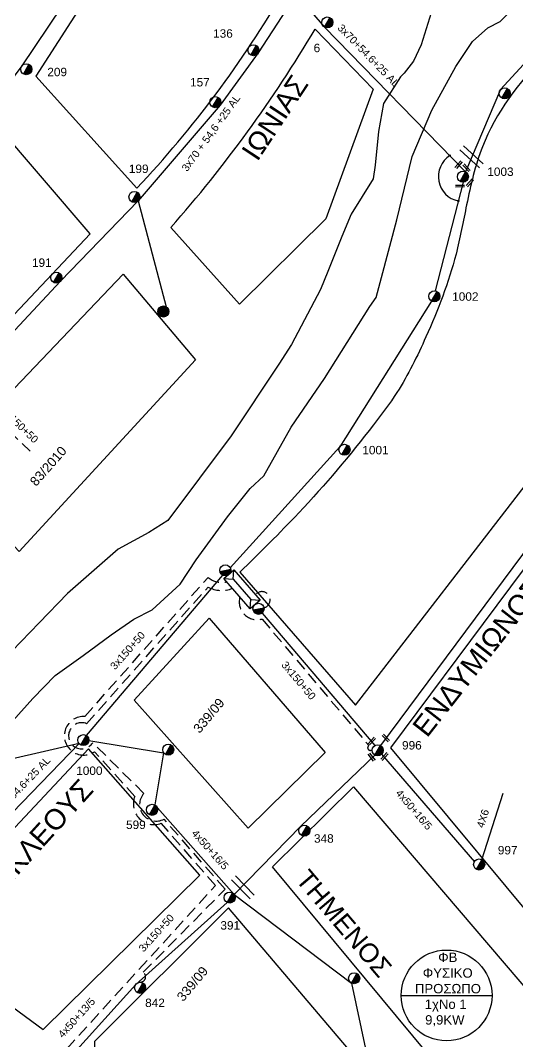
# Model space of a CAD drawing. Header units: millimetres. Extents: x 1421 to 7547, y 822 to 1863.
# Drawn here: x 5910.1 to 6016, y 1201.1 to 1418.7 of the extents above; entities that cross this region are included whole.
import ezdxf
from ezdxf.enums import TextEntityAlignment as Align

# ---------------------------------------------------------------- set-up
doc = ezdxf.new("R2010")
doc.units = ezdxf.units.MM
doc.linetypes.add('DASHED', pattern=[19.05, 12.7, -6.35])
doc.layers.get('0').update_dxf_attribs({"lineweight": 30})
for name, color, linetype, lineweight in [('3x150+50', 7, 'Continuous', 30), ('4x50+13_5', 7, 'Continuous', 30), ('4x50+16_5', 7, 'Continuous', 30), ('TEXT_ΚΑΛΩΔΙΩΝ', 7, 'Continuous', 30), ('Άγνωστο εναέριο καλώδιο', 7, 'Continuous', 30), ('Γυμνά εναέρια ΧΤ και ΦΟΠ (3Φ)   4x50+16AL', 7, 'Continuous', 30), ('Μηχανική τομή', 7, 'Continuous', 30), ('Στύλος Ξύλινος', 7, 'Continuous', 30), ('Στύλος Ξύλινος @ 1', 7, 'Continuous', 30), ('Στύλος ΦΜ', 7, 'Continuous', 30), ('Στύλος ΦΜ @ 1', 7, 'Continuous', 30), ('ΣΥΝ.ΚΑΛ4Χ6', 7, 'YPARXSK3X70+54', 30), ('Συνδέσεις', 7, 'Continuous', 30), ('Συνεστραμμένα ΧΤ   3x70+54.6+25 AL', 7, 'SYN_LINE', 30), ('Τομή', 7, 'Continuous', 30), ('Υποσταθμός εναέριος 2 στύλων', 7, 'Continuous', 30), ('Υποσταθμός πόλεως', 7, 'Continuous', 30), ('Υπόβαθρο ΔΕΗ', 7, 'Continuous', 30)]:
    doc.layers.add(name, color=color, linetype=linetype, lineweight=lineweight)
doc.styles.add('arial', font='arial.ttf')
doc.styles.get("Standard").update_dxf_attribs({"font": 'arial.ttf'})
doc.linetypes.add('FRIDI', pattern='A,0.5,-0.001,["|",Standard,S=0.5,R=0,X=0,Y=0.16],-0.001', length=0.502)
doc.linetypes.add('SYN_LINE', pattern='A,0.5,-0.0001,["/\\/\\/\\/",Standard,S=0.1,R=0,X=0,Y=-0.05],-0.25', length=0.7501)
doc.linetypes.add('YPARXSK3X70+54', pattern='A,2.5,[131,ltypeshp.shx,S=1,R=0,X=-9e-10,Y=0],-1e-11,[131,ltypeshp.shx,S=-1,R=180,X=2,Y=0],-4.1,[131,ltypeshp.shx,S=1,R=0,X=-0.1,Y=0],-1.9,2,0', length=10.5)

# ---------------------------------------------------------------- blocks, each defined once
blk = doc.blocks.new('ΥΠΑΡΧΩΝ ΤΣΙΜΕΝΤΕΝΙΟΣ ΣΤΥΛΟΣ')
at = {"layer": 'Στύλος ΦΜ'}
blk.add_hatch(color=7, dxfattribs=at).paths.add_polyline_path([(-1.29, -2.28, 0.574793), (2.62, 0, 0.268822), (1.3, 2.27)])
at = {"layer": 'Στύλος ΦΜ', "color": 7}
blk.add_line((-1.29, -2.28), (1.3, 2.27), dxfattribs=at)
blk.add_circle((0, 0), 2.62, dxfattribs=at)
at = {"layer": 'Στύλος ΦΜ', "flags": 4}
for tag, p in [('ΑΡΙΘΜΟΣ', (-4.68, 8.05)), ('ΤΥΠΟΣ', (-4.91, 3.03))]:
    blk.add_attdef(tag, p, '', height=4, dxfattribs=at)
blk = doc.blocks.new('ΥΠΑΡΧΩΝ ΞΥΛΙΝΟΣ ΣΤΥΛΟΣ')
at = {"layer": 'Στύλος Ξύλινος'}
h = blk.add_hatch(color=7, dxfattribs=at)
h.paths.add_polyline_path([(-2.62, 0, 0.270008), (-1.29, -2.28), (1.3, 2.27, 0.576266)])
h.paths.add_polyline_path([(-1.29, -2.28, 0.574793), (2.62, 0, 0.268822), (1.3, 2.27)])
at = {"layer": 'Στύλος Ξύλινος', "color": 7}
blk.add_line((-1.29, -2.28), (1.3, 2.27), dxfattribs=at)
blk.add_circle((0, 0), 2.62, dxfattribs=at)
at = {"layer": 'Στύλος Ξύλινος', "flags": 4}
for tag, p in [('ΑΡΙΘΜΟΣ', (-4.91, 8.6)), ('ΤΥΠΟΣ', (-4.85, 3.39))]:
    blk.add_attdef(tag, p, '', height=4, dxfattribs=at)
blk = doc.blocks.new('ΤΟΜΗ')
at = {"layer": 'Τομή', "lineweight": -3, "ltscale": 40}
for p, q in [((-11.37, 1.1), (11.37, 1.1)), ((11.37, -3.57), (-11.37, -3.57))]:
    blk.add_line(p, q, dxfattribs=at)
blk = doc.blocks.new('ΜΗΧΑΝΙΚΗ ΤΟΜΗ')
at = {"layer": 'Μηχανική τομή', "lineweight": -3, "ltscale": 40}
for p, q in [((-3.78, 1.15), (3.8, 1.15)), ((3.8, -0.4), (-3.78, -0.4))]:
    blk.add_line(p, q, dxfattribs=at)
blk = doc.blocks.new('ΥΠΟΣΤΑΘΜΟΣ ΕΝΑΕΡΙΟΣ ΕΠΙ 2 ΣΤΥΛΩΝ')
at = {"layer": 'Υποσταθμός εναέριος 2 στύλων', "linetype": 'Continuous', "lineweight": -3}
for points in [[(-11.97, -2.11, 0.574793), (-8.45, -0.07, 0.268822), (-9.64, 1.98)], [(9.68, -2.15, 0.574793), (13.19, -0.1, 0.268822), (12.01, 1.95)]]:
    blk.add_hatch(color=256, dxfattribs=at).paths.add_polyline_path(points)
for p, q in [((-11.97, -2.11), (-9.64, 1.98)), ((9.68, -2.15), (12.01, 1.95))]:
    blk.add_line(p, q, dxfattribs=at)
for centre in [(-10.81, -0.07), (10.84, -0.1)]:
    blk.add_circle(centre, 2.36, dxfattribs=at)
at = {"layer": 'Υποσταθμός πόλεως', "linetype": 'Continuous', "lineweight": -3, "ltscale": 40}
blk.add_lwpolyline([(-8.57, 2.82), (8.57, 2.82), (8.57, -2.82), (-8.57, -2.82)], close=True, dxfattribs=at)
for points in [[(-5.75, 0), (-8.57, 2.82)], [(-8.57, -2.82), (-5.75, 0)], [(-5.75, 0), (5.75, 0)], [(5.75, 0), (8.57, 2.82)], [(8.57, -2.82), (5.75, 0)]]:
    blk.add_lwpolyline(points, dxfattribs=at)
at = {"layer": 'Υποσταθμός εναέριος 2 στύλων', "ltscale": 40, "flags": 1}
for tag, p in [('ΜΕΤΑΣΧΗΜΑΤΙΣΜΟΣ', (14.09, 2.51)), ('ΙΣΧΥΣ', (14.07, -0.28)), ('ΑΡΙΘΜΟΣ', (14.19, -3))]:
    blk.add_attdef(tag, p, '', height=1.8, dxfattribs=at)
blk = doc.blocks.new('_ΣΥΝΔΕΣΗ')
at = {"layer": 'Συνδέσεις', "linetype": 'SYN_LINE', "ltscale": 40}
blk.add_hatch(color=256, dxfattribs=at).paths.add_polyline_path([(0.5, -0.01, 1), (-0.5, -0.01, 1)])
at = {"layer": 'Συνδέσεις'}
blk.add_circle((0, -0.01), 0.5, dxfattribs=at)

msp = doc.modelspace()

# ---------------------------------------------------------------- linework, layer by layer
at = {"lineweight": -3, "ltscale": 0.2}
msp.add_line((5991.2, 1210.91), (6010.53, 1210.91), dxfattribs=at)
msp.add_circle((6000.86, 1210.91), 9.67, dxfattribs=at)
at = {"layer": '3x150+50', "color": 7, "linetype": 'DASHED', "lineweight": -3, "ltscale": 0.2}
msp.add_lwpolyline([(5878.03, 1324.4, -0.364501), (5883.16, 1324.31), (5887.55, 1328.84), (5891.46, 1324.84), (5902.22, 1336.44), (5912.18, 1326.89)], format="xyb", dxfattribs=at)
at = {"layer": '3x150+50', "color": 151, "linetype": 'DASHED', "lineweight": -3, "ltscale": 0.2}
msp.add_lwpolyline([(5923.8, 1186.67), (5914.84, 1193.91), (5951.64, 1234.33), (5940.07, 1247.59, -0.646307), (5934.47, 1253.32), (5925.91, 1262.85, -1.402626), (5923.84, 1270.37), (5950.07, 1300, 0.243247), (5954.03, 1299.05, -0.766374)], format="xyb", dxfattribs=at)
at = {"layer": '3x150+50', "color": 27, "linetype": 'DASHED', "lineweight": -3, "ltscale": 0.2}
msp.add_lwpolyline([(5935.6, 1213.72, 0.74939), (5936.24, 1215.85), (5953.7, 1233.54), (5940.69, 1248.48, -0.83482), (5936.39, 1253.97), (5925.5, 1264.76, -2.143817), (5924.2, 1268.82), (5950.06, 1297.93, 0.222096), (5955.24, 1297.65, -1.529297)], format="xyb", dxfattribs=at)
at = {"layer": '3x150+50', "color": 5, "linetype": 'DASHED', "lineweight": -3, "ltscale": 0.2}
msp.add_lwpolyline([(5956.85, 1295.79, 0.585554), (5961.58, 1291.13), (5984.31, 1264.17, 1.10094), (5985, 1263.29, -8.236773)], format="xyb", dxfattribs=at)
at = {"layer": '3x150+50', "color": 1, "linetype": 'DASHED', "lineweight": -3, "ltscale": 0.2}
msp.add_arc((5961.55, 1295.22), 1.74, 283.7294, 142.8564, dxfattribs=at)
at = {"layer": '4x50+13_5', "color": 27, "lineweight": -3, "ltscale": 0.2}
msp.add_lwpolyline([(5915.52, 1191.97), (5934.67, 1213.25), (5954.1, 1230.74)], dxfattribs=at)
at = {"layer": '4x50+16_5', "color": 5, "lineweight": -3, "ltscale": 0.2}
msp.add_lwpolyline([(6105.1, 1418.52), (6077.61, 1386.63), (6065.21, 1370.17), (6049.99, 1348.97), (6022.99, 1312.93), (5986.76, 1264.19)], dxfattribs=at)
at = {"layer": '4x50+16_5', "color": 85, "lineweight": -3, "ltscale": 0.2}
for points in [[(6004.38, 1384.22), (5998.45, 1361.07)], [(5997.67, 1358.89), (5978.12, 1327.81), (5954.77, 1302.05)]]:
    msp.add_lwpolyline(points, dxfattribs=at)
at = {"layer": '4x50+16_5', "color": 27, "lineweight": -3, "ltscale": 0.2}
msp.add_lwpolyline([(5924.7, 1265.23), (5940.61, 1262.61), (5938.73, 1251.5), (5955.64, 1232.45), (5980.59, 1213.56), (5983.62, 1199.57)], dxfattribs=at)
at = {"layer": '4x50+16_5', "color": 1, "lineweight": -3, "ltscale": 0.2}
msp.add_lwpolyline([(5987.03, 1262.35), (6006.77, 1239.41)], dxfattribs=at)
at = {"layer": 'Άγνωστο εναέριο καλώδιο', "color": 151, "lineweight": -3, "ltscale": 0.2}
msp.add_lwpolyline([(5935.2, 1380.22), (5941.14, 1357.68)], dxfattribs=at)
at = {"layer": 'Άγνωστο εναέριο καλώδιο', "color": 1, "lineweight": -3, "ltscale": 0.2}
for points in [[(5961.58, 1292.41), (5985.59, 1264.19)], [(5955.64, 1232.45), (5969.81, 1246.95), (5985.59, 1262.14)]]:
    msp.add_lwpolyline(points, dxfattribs=at)
at = {"layer": 'Άγνωστο εναέριο καλώδιο', "color": 2, "lineweight": -3, "ltscale": 0.2}
msp.add_lwpolyline([(5922.59, 1264.61), (5900.66, 1259.58)], dxfattribs=at)
at = {"layer": 'Γυμνά εναέρια ΧΤ και ΦΟΠ (3Φ)   4x50+16AL', "color": 1, "lineweight": -3, "ltscale": 0.2}
msp.add_lwpolyline([(6150.6, 1418.9), (6109.37, 1419.75), (6106.06, 1420.42), (6058.21, 1429.63), (6036.43, 1424.71), (6023, 1415.58), (6012.37, 1403.97), (6004.92, 1386.41)], dxfattribs=at)
at = {"layer": 'ΣΥΝ.ΚΑΛ4Χ6', "color": 1, "linetype": 'SYN_LINE', "lineweight": -3, "ltscale": 20}
msp.add_lwpolyline([(6008.38, 1239.84), (6012.92, 1254.02)], dxfattribs=at)
at = {"layer": 'Συνεστραμμένα ΧΤ   3x70+54.6+25 AL', "color": 5, "linetype": 'SYN_LINE', "lineweight": -3, "ltscale": 20}
msp.add_lwpolyline([(5940.69, 1455.08), (5927.58, 1434.68), (5910.3, 1408.83), (5896.27, 1390.39), (5874.7, 1362.17), (5852.02, 1335.44)], dxfattribs=at)
at = {"layer": 'Συνεστραμμένα ΧΤ   3x70+54.6+25 AL', "color": 133, "linetype": 'SYN_LINE', "lineweight": -3, "ltscale": 20}
msp.add_lwpolyline([(5968.85, 1424.3), (5960.76, 1411.76), (5952.62, 1400.66), (5935.2, 1380.22), (5918.68, 1363.14), (5899.14, 1342.25), (5879.04, 1323.55)], dxfattribs=at)
at = {"layer": 'Συνεστραμμένα ΧΤ   3x70+54.6+25 AL', "color": 85, "lineweight": -3, "ltscale": 20}
msp.add_lwpolyline([(5968.85, 1424.3), (5974.86, 1417.24), (6004.92, 1386.41)], dxfattribs=at)
at = {"layer": 'Συνεστραμμένα ΧΤ   3x70+54.6+25 AL', "color": 2, "lineweight": -3, "ltscale": 20}
for points in [[(5953.15, 1300.47), (5924.11, 1266.34)], [(5922.59, 1264.61), (5908.44, 1249.9)]]:
    msp.add_lwpolyline(points, dxfattribs=at)
at = {"layer": 'Υπόβαθρο ΔΕΗ', "lineweight": -3, "ltscale": 0.2}
for points in [[(5942.54, 1452.17), (5913.41, 1406.83), (5934.93, 1382.92)], [(5956.85, 1301.09), (5981.44, 1272.74), (6094.94, 1419.78), (6059.32, 1427.26)], [(5972.86, 1416.84), (5985.25, 1404.02), (5975.12, 1376.41), (5956.73, 1358.25)], [(6139.68, 1250.9), (6132.99, 1252.16), (6131.85, 1260.71), (6152.14, 1312.45), (6153.12, 1319.93), (6138.31, 1330.53), (6137.71, 1345.53), (6166.06, 1388.36), (6142.44, 1416.46), (6107.45, 1411.85), (6079.48, 1385.32), (5988.92, 1263.71)], [(5924.95, 1373.24), (5904.62, 1396.97), (5869.05, 1350.1), (5885.63, 1331.54), (5924.95, 1373.24)], [(5956.73, 1358.25), (5942.15, 1374.56)], [(5934.31, 1273.87), (5950.33, 1291.29)], [(5950.33, 1291.29), (5975.01, 1262.65)], [(5958.62, 1246.55), (5934.31, 1273.87)], [(5891.21, 1221.12), (5892.25, 1228.91), (5924.6, 1263.5)], [(5948.33, 1236.56), (5924.6, 1263.5)], [(5975.01, 1262.65), (5958.62, 1246.55)], [(5988.92, 1263.71), (6050.32, 1189.79), (6064.08, 1197.62)], [(5963.77, 1238.3), (5981.03, 1255.35), (6041.84, 1184.13), (6020.04, 1170.49), (5963.77, 1238.3)], [(5891.21, 1221.12), (5914.92, 1203.69), (5948.33, 1236.56)], [(5925.88, 1201.12), (5925.73, 1195.64), (5988.63, 1150.71), (6009.93, 1164.15), (5954.4, 1229.56), (5925.88, 1201.12)]]:
    msp.add_lwpolyline(points, dxfattribs=at)
at = {"layer": 'Υπόβαθρο ΔΕΗ', "linetype": 'FRIDI', "lineweight": -3, "ltscale": 0.5}
for points in [[(5908.48, 1269.43), (5912.77, 1274.18), (5917.48, 1279.11), (5923.47, 1283.34), (5929.43, 1287.75), (5934.24, 1291.11), (5938.16, 1293.12), (5944.12, 1298.56), (5947.54, 1303.73), (5954.22, 1312.89), (5959.03, 1318.93), (5961.92, 1321.62), (5967.77, 1331.98), (5974.86, 1342.38), (5984.48, 1357.74), (5985.88, 1359.65), (5987.02, 1363.88), (5990.23, 1376.22), (5993.54, 1389.67), (5997.73, 1399.55), (6002.8, 1408.86), (6006.37, 1414.18), (6009.62, 1417.12), (6012.29, 1418.46), (6015.32, 1421.53)], [(5997.57, 1420.28), (5995.45, 1413.47), (5993.79, 1409.98), (5991.83, 1407.47), (5991.05, 1406.69), (5987.45, 1400.98), (5986.35, 1395.03), (5985.64, 1387.83), (5985.25, 1384.93), (5980.54, 1377.37), (5978.58, 1372.67), (5975.6, 1365.15), (5974.04, 1361.32), (5967.83, 1349.6), (5965.17, 1345.45), (5955, 1330.2), (5941.51, 1312.14), (5937.45, 1309.55), (5930.91, 1305.98), (5920.17, 1296.57), (5914.12, 1290.28), (5908.33, 1284.37)]]:
    msp.add_lwpolyline(points, dxfattribs=at)
at = {"layer": 'Υπόβαθρο ΔΕΗ', "lineweight": -3, "ltscale": 0.2}
msp.add_lwpolyline([(5931.97, 1364.61), (5947.38, 1346.39), (5909.87, 1305.5), (5892.86, 1323.66)], close=True, dxfattribs=at)
for centre, radius, start, end in [((5766.44, 1541.12), 231.11, 316.8043, 329.8315), ((5734.25, 1557.88), 277.17, 318.5957, 329.4136)]:
    msp.add_arc(centre, radius, start, end, dxfattribs=at)
at = {"layer": 'Υπόβαθρο ΔΕΗ', "lineweight": -3}
msp.add_arc((6004.42, 1385.42), 5.32, 122.8835, 258.4042, dxfattribs=at)
at = {"layer": 'Υπόβαθρο ΔΕΗ', "lineweight": -3, "ltscale": 0.2}
msp.add_spline([(6059.32, 1427.26), (6039.08, 1423.45), (6021.8, 1411.19), (6008.49, 1391.75), (6005.12, 1379.4), (6002.87, 1368.9), (5996.46, 1351.24), (5990.29, 1339.43), (5985.3, 1332.49), (5969.38, 1313.74), (5956.85, 1301.09)], degree=3, dxfattribs=at)

# ---------------------------------------------------------------- block references
at = {"layer": 'Μηχανική τομή', "lineweight": -3, "xscale": 0.249999999999919, "yscale": 0.249999999999919, "zscale": 0.249999999999919}
for p, rotation in [((6003.49, 1387.88), 48.20937794063562), ((6005.19, 1387.35), 133.321654976302), ((6005.85, 1384), 48.20890182259851), ((6003.73, 1383.48), 181.5922712006843), ((5987.98, 1265.84), 133.321654976302), ((5985.01, 1265.06), 48.20937794063562), ((5984.97, 1261.75), 128.2850567888858), ((5987.69, 1261.77), 48.20890182259851)]:
    msp.add_blockref('ΜΗΧΑΝΙΚΗ ΤΟΜΗ', p, dxfattribs=dict(at, rotation=rotation))
at = {"layer": 'Στύλος Ξύλινος @ 1', "lineweight": -3, "ltscale": 40, "xscale": 0.4499999999998181, "yscale": 0.4499999999998181, "zscale": 0.4499999999998181}
msp.add_blockref('ΥΠΑΡΧΩΝ ΞΥΛΙΝΟΣ ΣΤΥΛΟΣ', (5940.56, 1356.66), dxfattribs=at)
at = {"layer": 'Στύλος ΦΜ @ 1', "lineweight": -3, "ltscale": 40}
ref = msp.add_blockref('ΥΠΑΡΧΩΝ ΤΣΙΜΕΝΤΕΝΙΟΣ ΣΤΥΛΟΣ', (5975.45, 1418.26), dxfattribs=dict(at, xscale=0.4499999999998181, yscale=0.4499999999998181, zscale=0.4499999999998181))
ref.add_attrib('ΤΥΠΟΣ', '6', (5972.54, 1411.92), dxfattribs={"layer": 'Στύλος ΦΜ', "height": 1.8, "flags": 4})
ref = msp.add_blockref('ΥΠΑΡΧΩΝ ΤΣΙΜΕΝΤΕΝΙΟΣ ΣΤΥΛΟΣ', (5959.73, 1412.34), dxfattribs=dict(at, xscale=0.4499999999998181, yscale=0.4499999999998181, zscale=0.4499999999998181))
ref.add_attrib('ΤΥΠΟΣ', '136', (5951.14, 1415), dxfattribs={"layer": 'Στύλος ΦΜ', "height": 1.8, "flags": 4})
ref = msp.add_blockref('ΥΠΑΡΧΩΝ ΤΣΙΜΕΝΤΕΝΙΟΣ ΣΤΥΛΟΣ', (5911.35, 1408.29), dxfattribs=dict(at, xscale=0.4499999999998181, yscale=0.4499999999998181, zscale=0.4499999999998181))
ref.add_attrib('ΤΥΠΟΣ', '209', (5915.84, 1406.8), dxfattribs={"layer": 'Στύλος ΦΜ', "height": 1.8, "flags": 4})
ref = msp.add_blockref('ΥΠΑΡΧΩΝ ΤΣΙΜΕΝΤΕΝΙΟΣ ΣΤΥΛΟΣ', (5951.61, 1401.27), dxfattribs=dict(at, xscale=0.4499999999998181, yscale=0.4499999999998181, zscale=0.4499999999998181))
ref.add_attrib('ΤΥΠΟΣ', '157', (5946.23, 1404.62), dxfattribs={"layer": 'Στύλος ΦΜ', "height": 1.8, "flags": 4})
at = {"layer": 'Στύλος ΦΜ @ 1', "lineweight": -3, "ltscale": 40, "xscale": 0.4499999999998181, "yscale": 0.4499999999998181, "zscale": 0.4499999999998181}
for p in [(6013.23, 1403.17), (5941.58, 1263.28), (5981.17, 1214.58)]:
    msp.add_blockref('ΥΠΑΡΧΩΝ ΤΣΙΜΕΝΤΕΝΙΟΣ ΣΤΥΛΟΣ', p, dxfattribs=at)
at = {"layer": 'Στύλος ΦΜ @ 1', "lineweight": -3, "ltscale": 40}
ref = msp.add_blockref('ΥΠΑΡΧΩΝ ΤΣΙΜΕΝΤΕΝΙΟΣ ΣΤΥΛΟΣ', (5934.39, 1381.08), dxfattribs=dict(at, xscale=0.4499999999998181, yscale=0.4499999999998181, zscale=0.4499999999998181))
ref.add_attrib('ΤΥΠΟΣ', '199', (5933.2, 1386.17), dxfattribs={"layer": 'Στύλος ΦΜ', "height": 1.8, "flags": 4})
ref = msp.add_blockref('ΥΠΑΡΧΩΝ ΤΣΙΜΕΝΤΕΝΙΟΣ ΣΤΥΛΟΣ', (6004.33, 1385.39), dxfattribs=dict(at, xscale=0.4499999999998181, yscale=0.4499999999998181, zscale=0.4499999999998181))
ref.add_attrib('ΤΥΠΟΣ', '1003', (6009.53, 1385.55), dxfattribs={"layer": 'Στύλος ΦΜ', "height": 1.8, "flags": 4})
ref = msp.add_blockref('ΥΠΑΡΧΩΝ ΤΣΙΜΕΝΤΕΝΙΟΣ ΣΤΥΛΟΣ', (5917.77, 1363.88), dxfattribs=dict(at, xscale=0.4499999999998181, yscale=0.4499999999998181, zscale=0.4499999999998181))
ref.add_attrib('ΤΥΠΟΣ', '191', (5912.57, 1366.17), dxfattribs={"layer": 'Στύλος ΦΜ', "height": 1.8, "flags": 4})
ref = msp.add_blockref('ΥΠΑΡΧΩΝ ΤΣΙΜΕΝΤΕΝΙΟΣ ΣΤΥΛΟΣ', (5998.25, 1359.91), dxfattribs=dict(at, xscale=0.4499999999998181, yscale=0.4499999999998181, zscale=0.4499999999998181))
ref.add_attrib('ΤΥΠΟΣ', '1002', (6002.05, 1358.95), dxfattribs={"layer": 'Στύλος ΦΜ', "height": 1.8, "flags": 4})
ref = msp.add_blockref('ΥΠΑΡΧΩΝ ΤΣΙΜΕΝΤΕΝΙΟΣ ΣΤΥΛΟΣ', (5979.12, 1327.19), dxfattribs=dict(at, xscale=0.4499999999998181, yscale=0.4499999999998181, zscale=0.4499999999998181))
ref.add_attrib('ΤΥΠΟΣ', '1001', (5982.92, 1326.22), dxfattribs={"layer": 'Στύλος ΦΜ', "height": 1.8, "flags": 4})
ref = msp.add_blockref('ΥΠΑΡΧΩΝ ΤΣΙΜΕΝΤΕΝΙΟΣ ΣΤΥΛΟΣ', (5923.52, 1265.32), dxfattribs=dict(at, xscale=0.4499999999998181, yscale=0.4499999999998181, zscale=0.4499999999998181))
ref.add_attrib('ΤΥΠΟΣ', '1000', (5921.99, 1257.9), dxfattribs={"layer": 'Στύλος ΦΜ', "height": 1.8, "flags": 4})
ref = msp.add_blockref('ΥΠΑΡΧΩΝ ΤΣΙΜΕΝΤΕΝΙΟΣ ΣΤΥΛΟΣ', (5986.17, 1263.16), dxfattribs=dict(at, xscale=0.4499999999998181, yscale=0.4499999999998181, zscale=0.4499999999998181))
ref.add_attrib('ΤΥΠΟΣ', '996', (5991.37, 1263.32), dxfattribs={"layer": 'Στύλος ΦΜ', "height": 1.8, "flags": 4})
ref = msp.add_blockref('ΥΠΑΡΧΩΝ ΤΣΙΜΕΝΤΕΝΙΟΣ ΣΤΥΛΟΣ', (5938.15, 1250.47), dxfattribs=dict(at, xscale=0.4499999999998181, yscale=0.4499999999998181, zscale=0.4499999999998181))
ref.add_attrib('ΤΥΠΟΣ', '599', (5932.6, 1246.38), dxfattribs={"layer": 'Στύλος ΦΜ', "height": 1.8, "flags": 4})
ref = msp.add_blockref('ΥΠΑΡΧΩΝ ΤΣΙΜΕΝΤΕΝΙΟΣ ΣΤΥΛΟΣ', (5970.57, 1246.04), dxfattribs=dict(at, xscale=0.4499999999998181, yscale=0.4499999999998181, zscale=0.4499999999998181))
ref.add_attrib('ΤΥΠΟΣ', '348', (5972.62, 1243.46), dxfattribs={"layer": 'Στύλος ΦΜ', "height": 1.8, "flags": 4})
ref = msp.add_blockref('ΥΠΑΡΧΩΝ ΤΣΙΜΕΝΤΕΝΙΟΣ ΣΤΥΛΟΣ', (6007.79, 1238.82), dxfattribs=dict(at, xscale=0.4499999999998181, yscale=0.4499999999998181, zscale=0.4499999999998181))
ref.add_attrib('ΤΥΠΟΣ', '997', (6011.77, 1240.97), dxfattribs={"layer": 'Στύλος ΦΜ', "height": 1.8, "flags": 4})
ref = msp.add_blockref('ΥΠΑΡΧΩΝ ΤΣΙΜΕΝΤΕΝΙΟΣ ΣΤΥΛΟΣ', (5954.68, 1231.77), dxfattribs=dict(at, xscale=0.4499999999998181, yscale=0.4499999999998181, zscale=0.4499999999998181))
ref.add_attrib('ΤΥΠΟΣ', '391', (5952.69, 1224.95), dxfattribs={"layer": 'Στύλος ΦΜ', "height": 1.8, "flags": 4})
ref = msp.add_blockref('ΥΠΑΡΧΩΝ ΤΣΙΜΕΝΤΕΝΙΟΣ ΣΤΥΛΟΣ', (5935.6, 1212.54), dxfattribs=dict(at, xscale=0.4499999999998181, yscale=0.4499999999998181, zscale=0.4499999999998181))
ref.add_attrib('ΤΥΠΟΣ', '842', (5936.67, 1208.44), dxfattribs={"layer": 'Στύλος ΦΜ', "height": 1.8, "flags": 4})
at = {"layer": 'Συνδέσεις', "lineweight": -3, "xscale": 0.25, "yscale": 0.25, "zscale": 0.25}
for p in [(6001.53, 1389.89), (6003.35, 1380.2)]:
    msp.add_blockref('_ΣΥΝΔΕΣΗ', p, dxfattribs=at)
at = {"layer": 'Τομή', "lineweight": -3}
for p, xscale, yscale, zscale, rotation in [((6006.38, 1389.87), 0.2499999999998872, 0.2499999999998872, 0.2499999999998872, 317.5784100183344), ((5957.27, 1233.72), 0.2499999999998873, 0.2499999999998873, 0.2499999999998873, 134.4458800696889)]:
    msp.add_blockref('ΤΟΜΗ', p, dxfattribs=dict(at, xscale=xscale, yscale=yscale, zscale=zscale, rotation=rotation))
at = {"layer": 'Υποσταθμός εναέριος 2 στύλων', "lineweight": -3, "xscale": 0.4999999999999998, "yscale": 0.4999999999999998, "zscale": 0.4999999999999998, "rotation": 310.9161373212346}
msp.add_blockref('ΥΠΟΣΤΑΘΜΟΣ ΕΝΑΕΡΙΟΣ ΕΠΙ 2 ΣΤΥΛΩΝ', (5957.3, 1297.43), dxfattribs=at)

# ---------------------------------------------------------------- texts
at = {"lineweight": -3, "ltscale": 40, "attachment_point": 1, "style": 'arial'}
for s, insert, char_height, width, rotation in [('{\\H1.083x;ΙΩΝΙΑΣ}', (5956.94, 1390.84), 4, 19.8231, 56.5033), ('{\\H1.083x;ΕΝΔΥΜΙΩΝΟΣ}', (5993.28, 1268.33), 4, 42.6234, 51.9814), ('{\\H1.083x;ΕΠΙΚΛΕΟΥΣ}', (5899.45, 1231.71), 4, 42.6234, 47.8886), ('{\\H1.083x;THΜΕΝΟΣ}', (5971.57, 1238.12), 3.7, 64.8866, 310.3574)]:
    msp.add_mtext(s, dxfattribs=dict(at, insert=insert, char_height=char_height, width=width, rotation=rotation))
at = {"layer": 'TEXT_ΚΑΛΩΔΙΩΝ', "lineweight": -3, "ltscale": 0.2}
for s, rotation, p in [('3x70+54.6+25 AL', 314.2747, (5984.24, 1411.2)), ('3x150+50', 316.1995, (5909.98, 1332.46)), ('3x150+50', 48.4837, (5932.93, 1284.41)), ('3x150+50', 310.1328, (5969.36, 1278.03)), ('3x70+54.6+25 AL', 46.104, (5909.94, 1255.07)), ('4x50+16/5', 310.7119, (5993.93, 1250.5)), ('4Χ6', 72.2368, (6008.57, 1248.62)), ('4x50+16/5', 311.6044, (5950.53, 1241.98)), ('3x150+50', 47.6887, (5939.05, 1224.22)), ('4x50+13/5', 48.021, (5922.07, 1206.16))]:
    msp.add_text(s, height=1.6, rotation=rotation, dxfattribs=at).set_placement(p, align=Align.MIDDLE_CENTER)
at = {"layer": 'TEXT_ΚΑΛΩΔΙΩΝ', "lineweight": -3, "ltscale": 0.2, "style": 'arial'}
msp.add_text('3x70 + 54,6 +25 AL', height=1.6, rotation=54.1314, dxfattribs=at).set_placement((5945.61, 1386.34))
at = {"layer": 'Υπόβαθρο ΔΕΗ', "lineweight": -3, "char_height": 2, "attachment_point": 1}
for s, insert, rotation in [('83/2010', (5911.94, 1320.59), 48.6207), ('339/09', (5946.73, 1267.91), 50.2953), ('339/09', (5943.23, 1210.75), 50.2953)]:
    msp.add_mtext_dynamic_manual_height_columns(s, width=13.4847, gutter_width=12.5, heights=[0], dxfattribs=dict(at, insert=insert, rotation=rotation))
for s, heights, insert in [('{\\W8.64836; }ΦΒ \\P{\\W4.42067; }ΦΥΣΙΚΟ \\P{\\W2.28183; }ΠΡΟΣΩΠΟ', [9.11], (5992.35, 1220.03)), ('{\\W5.64938; }1χΝο 1\\P{\\W5.75656; }9,9KW', [0], (5991.82, 1210.04))]:
    msp.add_mtext_dynamic_manual_height_columns(s, width=17.2548, gutter_width=12.5, heights=heights, dxfattribs=dict(at, insert=insert))

doc.saveas('drawing.dxf')
